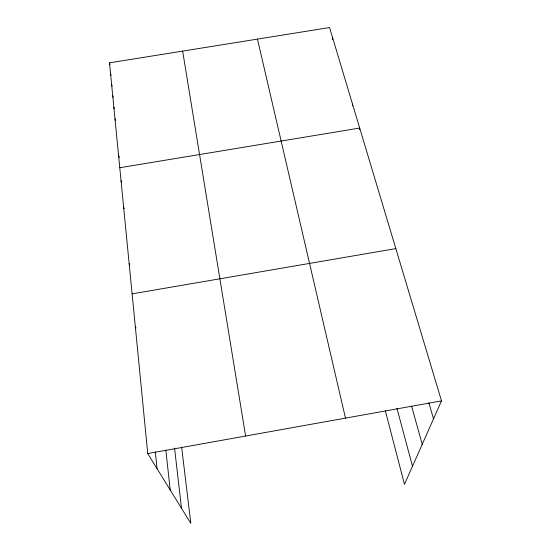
<?xml version="1.0" encoding="UTF-8"?>
<svg xmlns="http://www.w3.org/2000/svg" width="551" height="551" viewBox="0 0 551 551"><rect width="100%" height="100%" fill="white"/><g stroke="black" fill="none" stroke-linecap="round" stroke-linejoin="round"><path stroke-width="0.83" d="M332.59 39.596L332.659 37.881M352.399 105.847L352.537 104.167M359.534 129.74L359.693 128.046L119.774 167.738M181.665 447.371L190.832 523.45L147.751 453.59L109.504 62.835L329.567 27.55L441.496 400.894L404.475 484.329L385.356 410.832M147.751 453.59L441.496 400.894M132.116 293.862L395.838 248.604M135.305 326.412L135.987 327.955M129.161 263.681L129.774 265.224M123.631 207.128L124.195 208.698M121.034 180.597L121.599 182.223M118.541 155.141L119.36 157.565M114.987 118.83L115.51 120.455M113.85 107.197L114.353 108.795M112.728 95.784L113.237 97.396M111.633 84.592L112.142 86.218M110.558 73.614L111.061 75.253M109.504 62.835L109.993 64.439M428.83 402.712L433.527 418.863M411.597 406.156L422.224 444.32M396.92 408.222L412.492 466.256M257.462 39.114L345.477 418.119M182.643 51.112L245.608 436.034M174.55 448.101L181.527 508.366M165.844 450.236L170.218 490.018M155.313 451.772L157.056 468.674"/></g></svg>
